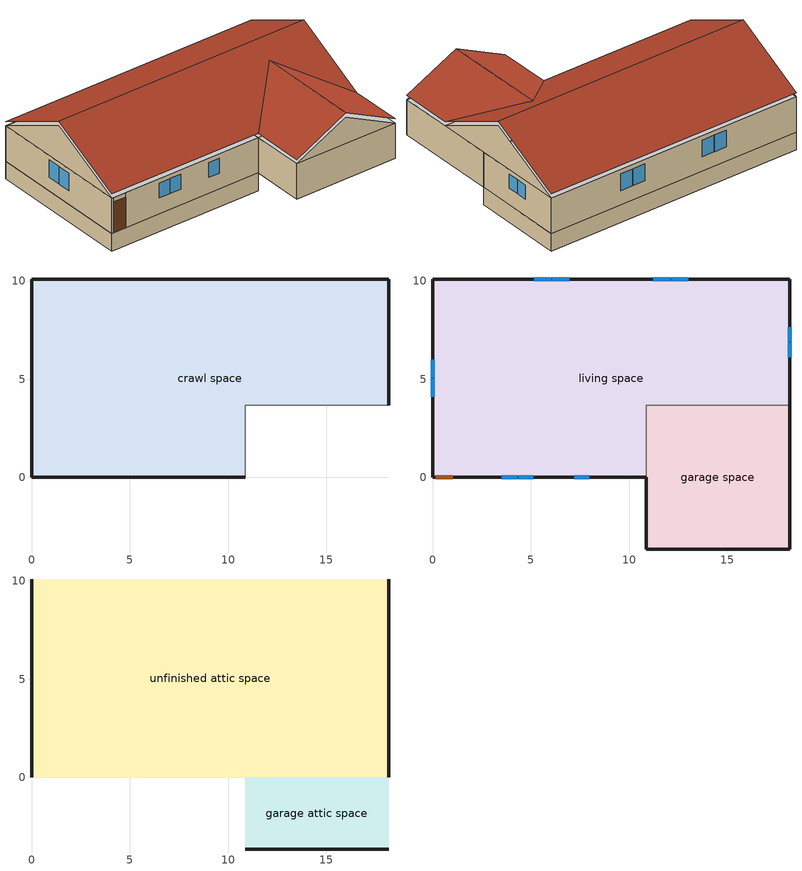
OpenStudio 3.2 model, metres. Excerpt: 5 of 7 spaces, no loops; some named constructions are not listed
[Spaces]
crawl space
 floor foundation (FloorFndGrndCS): 0,0 0,10.1 18.19,10.1 18.19,3.66 10.87,3.66 10.87,0 z-1.22
 wall foundation (WallFndGrndCS): 18.19,3.66 18.19,10.1 0,10.1 0,0 10.87,0 z-1.22:0
 wall adiabatic (WallFndGrndCS): 10.87,0 10.87,3.66 18.19,3.66 z-1.22:0
garage space
 floor foundation (FloorFndGrndUnfinSlab): 10.87,-3.66 10.87,3.66 18.19,3.66 18.19,-3.66 z0
 wall outside (WallExtUninsUnfin): 10.87,0 10.87,-3.66 18.19,-3.66 18.19,3.66 z0:2.44
 wall to living space (WallIntFinInsUnfin Reversed): 18.19,3.66 10.87,3.66 10.87,0 z0:2.44
living space
 floor to crawl space (FloorCSInsFin Reversed): 0,0 0,10.1 18.19,10.1 18.19,3.66 10.87,3.66 10.87,0 z0
 wall outside (WallExtInsFin): 18.19,3.66 18.19,10.1 0,10.1 0,0 0.13,0 1.05,0 10.87,0 z0:2.44
 window (WindowConstruction): 3.52,0 4.29,0 / 4.35,0 5.13,0 / 7.21,0 7.98,0 z1.1:2.13; 13.02,10.1 12.16,10.1 / 12.09,10.1 11.23,10.1 / 6.96,10.1 6.09,10.1 / 6.03,10.1 5.17,10.1 z0.98:2.13; 0,5.99 0,5.08 / 0,5.02 0,4.11 z0.92:2.13; 18.19,6.12 18.19,6.85 / 18.19,6.91 18.19,7.64 z1.16:2.13
 door (Door): 0.15,0 1.02,0 z0:2.13
unfinished attic space
 floor to garage space (FloorUnfinUninsUnfin): 18.19,3.66 18.19,0 10.87,0 10.87,3.66 z2.44
 floor to living space (FloorFinInsUnfinAttic): 18.19,10.1 18.19,3.66 10.87,3.66 10.87,0 0,0 0,10.1 z2.44
 wall outside (WallExtUninsUnfin): 0,5.05,4.96 0,10.1,2.44 0,0,2.44; 18.19,5.05,4.96 18.19,0,2.44 18.19,10.1,2.44
 roof outside (RoofUnfinInsExt): 0,5.05,5.27 18.19,5.05,5.27 18.19,10.1,2.74 0,10.1,2.74; 0,5.05,5.27 0,0,2.74 10.87,0,2.74 14.53,3.66,4.57 18.19,0,2.74 18.19,5.05,5.27
garage attic space
 floor to garage space (FloorUnfinUninsUnfin): 10.87,-3.66 10.87,0 18.19,0 18.19,-3.66 z2.44
 wall outside (WallExtUninsUnfin): 10.87,-3.66,2.44 18.19,-3.66,2.44 14.53,-3.66,4.27
 roof outside (RoofUnfinUninsExt 1): 10.87,0,2.74 10.87,-3.66,2.74 14.53,-3.66,4.57 14.53,3.66,4.57; 18.19,0,2.74 14.53,3.66,4.57 14.53,-3.66,4.57 18.19,-3.66,2.74
[Material] Roughness=Rough
Name | Thickness {m} | Conductivity {W/m-K} | Density {kg/m3} | Specific Heat {J/kg-K} | Thermal Absorptance | Solar Absorptance | Visible Absorptance
Drywall 0.5 in. | 0.0127 | 0.160291 | 801 | 837.4 | 0.9 | 0.5 | 0.1
FloorUATrussandIns | 0.0889 | 0.0564573 | 50.7834 | 1165.1 | 0.9 | 0.5 | 0.9
FloorUAAdditionalCeilingIns | 0.196342 | 0.0539976 | 16.02 | 1046.75
RoofSheathing | 0.01905 | 0.115458 | 512.64 | 1214.23 | 0.82 | 0.3 | 0.3
WallSheathing | 0.0127 | 0.115458 | 512.64 | 1214.23 | 0.82 | 0.3 | 0.3
WallStudAndCavity 1 | 0.0889 | 0.0505174 | 162.403 | 1178.92 | 0.82 | 0.3 | 0.82
FloorIns | 0.23495 | 0.0754732 | 106.365 | 1151.69 | 0.82 | 0.3 | 0.3
Wood Floor | 0.015875 | 0.115458 | 544.68 | 1214.23
Floor Covering | 0.0127 | 0.0433444 | 54.468 | 1339.84 | 0.9 | 0.9
FloorFinStudAndAirFloor | 0.1397 | 0.606274 | 67.691 | 1210.98 | 0.82 | 0.3 | 0.3
[Construction]
FloorFinInsUnfinAttic Reversed: FloorUAAdditionalCeilingIns, FloorUATrussandIns, Drywall 0.5 in.
WallIntFinInsUnfin: WallSheathing, WallStudAndCavity 1
FloorCSInsFin: FloorIns, RoofSheathing, Wood Floor, Floor Covering
FloorUnfinUninsUnfin Reversed: RoofSheathing, FloorFinStudAndAirFloor
[Schedule:Ruleset]
Name | Default Day Schedule | Summer Design Day Schedule | Winter Design Day Schedule
res nv_1 temp schedule | Schedule Day 17
res mv_1 range exhaust schedule | Schedule Day 21 | res mv_1 range exhaust schedule summer design | res mv_1 range exhaust schedule winter design
res mv_1 bath exhaust schedule | Schedule Day 22 | res mv_1 bath exhaust schedule summer design | res mv_1 bath exhaust schedule winter design
[Schedule:Day]
Schedule Day 17; Schedule Day 21; res mv_1 range exhaust schedule winter design; Schedule Day 22; res mv_1 bath exhaust schedule winter design: 24, 0, 0
res nv_1 temp schedule weekday1; res nv_1 temp schedule weekday2; res nv_1 temp schedule weekday3; res nv_1 temp schedule weekday4; res nv_1 temp schedule weekday10; res nv_1 temp schedule weekday11; res nv_1 temp schedule weekday12: 10, 0, 21.6667, 18, 0, 22.7778, 24, 0, 21.6667
res nv_1 temp schedule weekend1; res nv_1 temp schedule weekend2; res nv_1 temp schedule weekend3; res nv_1 temp schedule weekend4; res nv_1 temp schedule weekend10; res nv_1 temp schedule weekend11; res nv_1 temp schedule weekend12: 24, 0, 21.6667
res nv_1 temp schedule allday5; res nv_1 temp schedule allday6; res nv_1 temp schedule allday7; res nv_1 temp schedule allday8; res nv_1 temp schedule allday9: 24, 0, 22.7778
res nv_1 availability schedule allday1 on; res nv_1 availability schedule allday1 on 1; res nv_1 availability schedule allday1 on 2; res nv_1 availability schedule allday1 on 3; res nv_1 availability schedule allday1 on 4; res nv_1 availability schedule allday1 on 5; res nv_1 availability schedule allday1 on 6; res nv_1 availability schedule allday1 on 7; res nv_1 availability schedule allday1 on 8; res nv_1 availability schedule allday1 on 9; res nv_1 availability schedule allday1 on 10; res nv_1 availability schedule allday1 on 11: 1, 0, 1, 2, 0, 1, 3, 0, 1, 4, 0, 1, 5, 0, 1, 6, 0, 1, 7, 0, 1, 8, 0, 1, 9, 0, 1, 10, 0, 1, 11, 0, 1, 12, 0, 1, 13, 0, 1, 14, 0, 1, 15, 0, 1, 16, 0, 1, 17, 0, 1, 18, 0, 1, 19, 0, 1, 20, 0, 1, 21, 0, 1, 22, 0, 1, 23, 0, 1, 24, 0, 1
res mv_1 range exhaust schedule allday1; res mv_1 range exhaust schedule allday2; res mv_1 range exhaust schedule allday3; res mv_1 range exhaust schedule allday4; res mv_1 range exhaust schedule allday5; res mv_1 range exhaust schedule allday6; res mv_1 range exhaust schedule allday7; res mv_1 range exhaust schedule allday8; res mv_1 range exhaust schedule allday9; res mv_1 range exhaust schedule allday10; res mv_1 range exhaust schedule allday11; res mv_1 range exhaust schedule allday12: 15, 0, 0, 16, 0, 1, 24, 0, 0
res mv_1 range exhaust schedule summer design; res mv_1 bath exhaust schedule summer design: 24, 0, 1
res mv_1 bath exhaust schedule allday1; res mv_1 bath exhaust schedule allday2; res mv_1 bath exhaust schedule allday3; res mv_1 bath exhaust schedule allday4; res mv_1 bath exhaust schedule allday5; res mv_1 bath exhaust schedule allday6; res mv_1 bath exhaust schedule allday7; res mv_1 bath exhaust schedule allday8; res mv_1 bath exhaust schedule allday9; res mv_1 bath exhaust schedule allday10; res mv_1 bath exhaust schedule allday11; res mv_1 bath exhaust schedule allday12: 19, 0, 0, 20, 0, 1, 24, 0, 0
[Schedule:Rule] Date Specification Type=DateRange; Start Day=1
Name | Schedule Ruleset | Rule Order | Day Schedule | Apply Monday | Apply Tuesday | Apply Wednesday | Apply Thursday | Apply Friday | Start Month | End Month | End Day | Apply Sunday | Apply Saturday
res nv_1 temp schedule weekday rule1 | res nv_1 temp schedule | 18 | res nv_1 temp schedule weekday1 | Yes | Yes | Yes | Yes | Yes | 1 | 1 | 31
res nv_1 temp schedule weekend rule1 | res nv_1 temp schedule | 17 | res nv_1 temp schedule weekend1 |  |  |  |  |  | 1 | 1 | 31 | Yes | Yes
res nv_1 temp schedule weekday rule2 | res nv_1 temp schedule | 16 | res nv_1 temp schedule weekday2 | Yes | Yes | Yes | Yes | Yes | 2 | 2 | 28
res nv_1 temp schedule weekend rule2 | res nv_1 temp schedule | 15 | res nv_1 temp schedule weekend2 |  |  |  |  |  | 2 | 2 | 28 | Yes | Yes
res nv_1 temp schedule weekday rule3 | res nv_1 temp schedule | 14 | res nv_1 temp schedule weekday3 | Yes | Yes | Yes | Yes | Yes | 3 | 3 | 31
res nv_1 temp schedule weekend rule3 | res nv_1 temp schedule | 13 | res nv_1 temp schedule weekend3 |  |  |  |  |  | 3 | 3 | 31 | Yes | Yes
res nv_1 temp schedule weekday rule4 | res nv_1 temp schedule | 12 | res nv_1 temp schedule weekday4 | Yes | Yes | Yes | Yes | Yes | 4 | 4 | 30
res nv_1 temp schedule weekend rule4 | res nv_1 temp schedule | 11 | res nv_1 temp schedule weekend4 |  |  |  |  |  | 4 | 4 | 30 | Yes | Yes
res nv_1 temp schedule allday rule5 | res nv_1 temp schedule | 10 | res nv_1 temp schedule allday5 | Yes | Yes | Yes | Yes | Yes | 5 | 5 | 31 | Yes | Yes
res nv_1 temp schedule allday rule6 | res nv_1 temp schedule | 9 | res nv_1 temp schedule allday6 | Yes | Yes | Yes | Yes | Yes | 6 | 6 | 30 | Yes | Yes
res nv_1 temp schedule allday rule7 | res nv_1 temp schedule | 8 | res nv_1 temp schedule allday7 | Yes | Yes | Yes | Yes | Yes | 7 | 7 | 31 | Yes | Yes
res nv_1 temp schedule allday rule8 | res nv_1 temp schedule | 7 | res nv_1 temp schedule allday8 | Yes | Yes | Yes | Yes | Yes | 8 | 8 | 31 | Yes | Yes
res nv_1 temp schedule allday rule9 | res nv_1 temp schedule | 6 | res nv_1 temp schedule allday9 | Yes | Yes | Yes | Yes | Yes | 9 | 9 | 30 | Yes | Yes
res nv_1 temp schedule weekday rule10 | res nv_1 temp schedule | 5 | res nv_1 temp schedule weekday10 | Yes | Yes | Yes | Yes | Yes | 10 | 10 | 31
res nv_1 temp schedule weekend rule10 | res nv_1 temp schedule | 4 | res nv_1 temp schedule weekend10 |  |  |  |  |  | 10 | 10 | 31 | Yes | Yes
res nv_1 temp schedule weekday rule11 | res nv_1 temp schedule | 3 | res nv_1 temp schedule weekday11 | Yes | Yes | Yes | Yes | Yes | 11 | 11 | 30
res nv_1 temp schedule weekend rule11 | res nv_1 temp schedule | 2 | res nv_1 temp schedule weekend11 |  |  |  |  |  | 11 | 11 | 30 | Yes | Yes
res nv_1 temp schedule weekday rule12 | res nv_1 temp schedule | 1 | res nv_1 temp schedule weekday12 | Yes | Yes | Yes | Yes | Yes | 12 | 12 | 31
res nv_1 temp schedule weekend rule12 | res nv_1 temp schedule | 0 | res nv_1 temp schedule weekend12 |  |  |  |  |  | 12 | 12 | 31 | Yes | Yes
res mv_1 range exhaust schedule allday rule1 | res mv_1 range exhaust schedule | 11 | res mv_1 range exhaust schedule allday1 | Yes | Yes | Yes | Yes | Yes | 1 | 1 | 31 | Yes | Yes
res mv_1 range exhaust schedule allday rule2 | res mv_1 range exhaust schedule | 10 | res mv_1 range exhaust schedule allday2 | Yes | Yes | Yes | Yes | Yes | 2 | 2 | 28 | Yes | Yes
res mv_1 range exhaust schedule allday rule3 | res mv_1 range exhaust schedule | 9 | res mv_1 range exhaust schedule allday3 | Yes | Yes | Yes | Yes | Yes | 3 | 3 | 31 | Yes | Yes
res mv_1 range exhaust schedule allday rule4 | res mv_1 range exhaust schedule | 8 | res mv_1 range exhaust schedule allday4 | Yes | Yes | Yes | Yes | Yes | 4 | 4 | 30 | Yes | Yes
res mv_1 range exhaust schedule allday rule5 | res mv_1 range exhaust schedule | 7 | res mv_1 range exhaust schedule allday5 | Yes | Yes | Yes | Yes | Yes | 5 | 5 | 31 | Yes | Yes
res mv_1 range exhaust schedule allday rule6 | res mv_1 range exhaust schedule | 6 | res mv_1 range exhaust schedule allday6 | Yes | Yes | Yes | Yes | Yes | 6 | 6 | 30 | Yes | Yes
res mv_1 range exhaust schedule allday rule7 | res mv_1 range exhaust schedule | 5 | res mv_1 range exhaust schedule allday7 | Yes | Yes | Yes | Yes | Yes | 7 | 7 | 31 | Yes | Yes
res mv_1 range exhaust schedule allday rule8 | res mv_1 range exhaust schedule | 4 | res mv_1 range exhaust schedule allday8 | Yes | Yes | Yes | Yes | Yes | 8 | 8 | 31 | Yes | Yes
res mv_1 range exhaust schedule allday rule9 | res mv_1 range exhaust schedule | 3 | res mv_1 range exhaust schedule allday9 | Yes | Yes | Yes | Yes | Yes | 9 | 9 | 30 | Yes | Yes
res mv_1 range exhaust schedule allday rule10 | res mv_1 range exhaust schedule | 2 | res mv_1 range exhaust schedule allday10 | Yes | Yes | Yes | Yes | Yes | 10 | 10 | 31 | Yes | Yes
res mv_1 range exhaust schedule allday rule11 | res mv_1 range exhaust schedule | 1 | res mv_1 range exhaust schedule allday11 | Yes | Yes | Yes | Yes | Yes | 11 | 11 | 30 | Yes | Yes
res mv_1 range exhaust schedule allday rule12 | res mv_1 range exhaust schedule | 0 | res mv_1 range exhaust schedule allday12 | Yes | Yes | Yes | Yes | Yes | 12 | 12 | 31 | Yes | Yes
res mv_1 bath exhaust schedule allday rule1 | res mv_1 bath exhaust schedule | 11 | res mv_1 bath exhaust schedule allday1 | Yes | Yes | Yes | Yes | Yes | 1 | 1 | 31 | Yes | Yes
res mv_1 bath exhaust schedule allday rule2 | res mv_1 bath exhaust schedule | 10 | res mv_1 bath exhaust schedule allday2 | Yes | Yes | Yes | Yes | Yes | 2 | 2 | 28 | Yes | Yes
res mv_1 bath exhaust schedule allday rule3 | res mv_1 bath exhaust schedule | 9 | res mv_1 bath exhaust schedule allday3 | Yes | Yes | Yes | Yes | Yes | 3 | 3 | 31 | Yes | Yes
res mv_1 bath exhaust schedule allday rule4 | res mv_1 bath exhaust schedule | 8 | res mv_1 bath exhaust schedule allday4 | Yes | Yes | Yes | Yes | Yes | 4 | 4 | 30 | Yes | Yes
res mv_1 bath exhaust schedule allday rule5 | res mv_1 bath exhaust schedule | 7 | res mv_1 bath exhaust schedule allday5 | Yes | Yes | Yes | Yes | Yes | 5 | 5 | 31 | Yes | Yes
res mv_1 bath exhaust schedule allday rule6 | res mv_1 bath exhaust schedule | 6 | res mv_1 bath exhaust schedule allday6 | Yes | Yes | Yes | Yes | Yes | 6 | 6 | 30 | Yes | Yes
res mv_1 bath exhaust schedule allday rule7 | res mv_1 bath exhaust schedule | 5 | res mv_1 bath exhaust schedule allday7 | Yes | Yes | Yes | Yes | Yes | 7 | 7 | 31 | Yes | Yes
res mv_1 bath exhaust schedule allday rule8 | res mv_1 bath exhaust schedule | 4 | res mv_1 bath exhaust schedule allday8 | Yes | Yes | Yes | Yes | Yes | 8 | 8 | 31 | Yes | Yes
res mv_1 bath exhaust schedule allday rule9 | res mv_1 bath exhaust schedule | 3 | res mv_1 bath exhaust schedule allday9 | Yes | Yes | Yes | Yes | Yes | 9 | 9 | 30 | Yes | Yes
res mv_1 bath exhaust schedule allday rule10 | res mv_1 bath exhaust schedule | 2 | res mv_1 bath exhaust schedule allday10 | Yes | Yes | Yes | Yes | Yes | 10 | 10 | 31 | Yes | Yes
res mv_1 bath exhaust schedule allday rule11 | res mv_1 bath exhaust schedule | 1 | res mv_1 bath exhaust schedule allday11 | Yes | Yes | Yes | Yes | Yes | 11 | 11 | 30 | Yes | Yes
res mv_1 bath exhaust schedule allday rule12 | res mv_1 bath exhaust schedule | 0 | res mv_1 bath exhaust schedule allday12 | Yes | Yes | Yes | Yes | Yes | 12 | 12 | 31 | Yes | Yes
